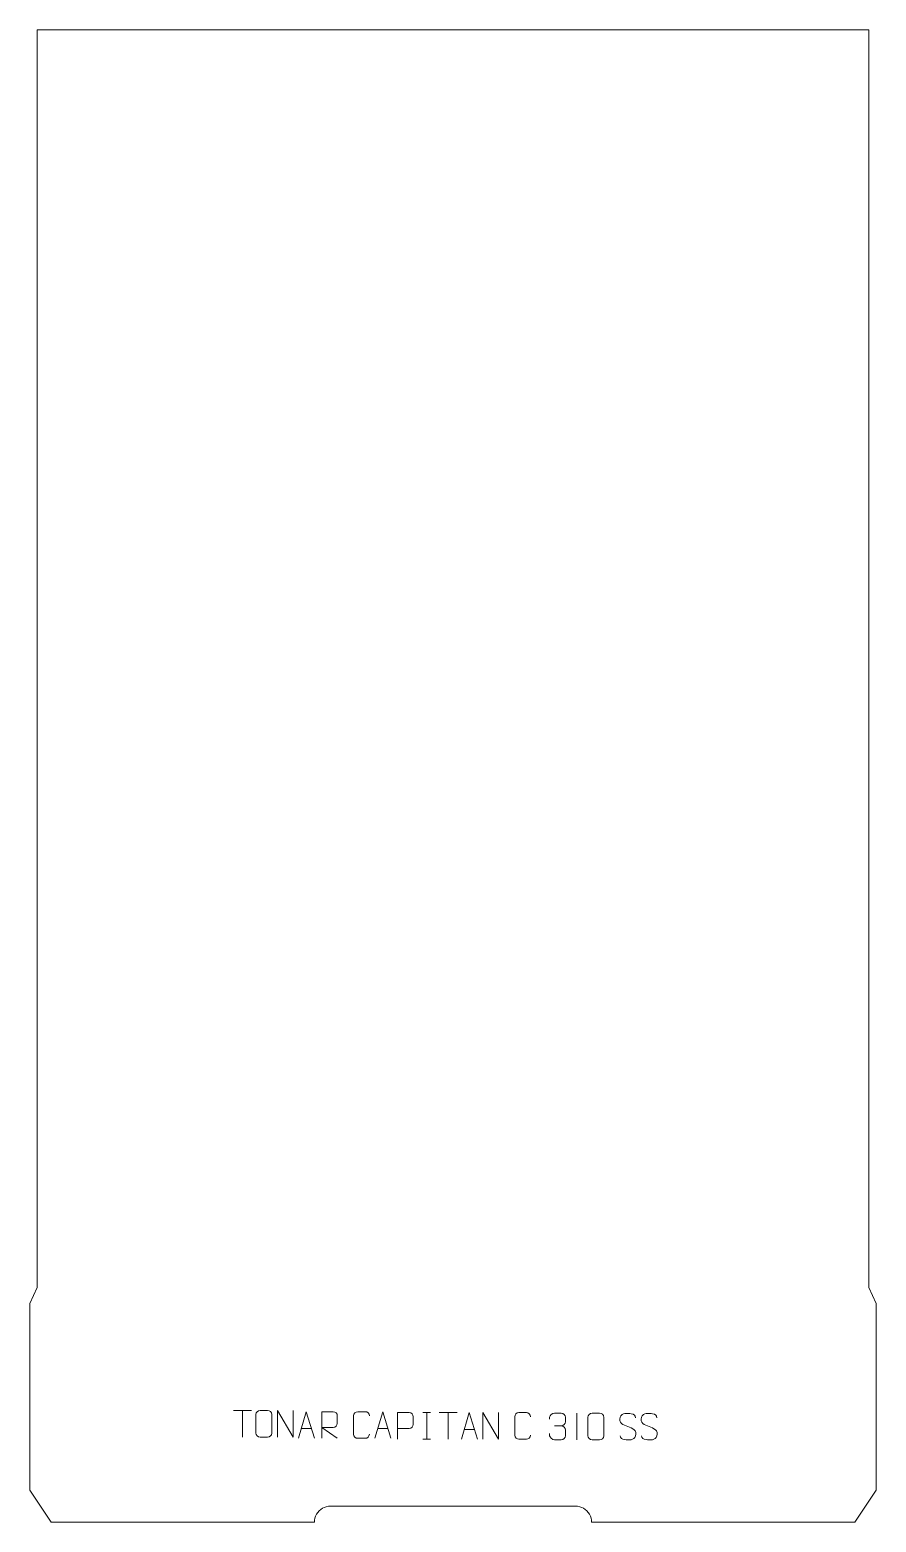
# Model space of a CAD drawing. Header units: millimetres. Extents: x -397 to 397, y -1102 to 298.
import ezdxf

# ---------------------------------------------------------------- set-up
doc = ezdxf.new("R2010")
doc.units = ezdxf.units.MM
doc.header["$MEASUREMENT"] = 0
doc.layers.add('layer 1', color=7, linetype='Continuous')

msp = doc.modelspace()

# ---------------------------------------------------------------- linework, layer by layer
at = {"layer": 'layer 1', "color": 242, "lineweight": 9}
msp.add_open_spline([(115.0006, -1087.4989), (115.0006, -1087.4989), (-114.9994, -1087.4989), (-114.9994, -1087.4989), (-114.9994, -1087.4989), (-114.9994, -1087.4989), (-116.9578, -1087.6271), (-116.9578, -1087.6271), (-116.9578, -1087.6271), (-116.9578, -1087.6271), (-118.8824, -1088.0094), (-118.8824, -1088.0094), (-118.8824, -1088.0094), (-118.8824, -1088.0094), (-120.7397, -1088.6403), (-120.7397, -1088.6403), (-120.7397, -1088.6403), (-120.7397, -1088.6403), (-122.4995, -1089.5089), (-122.4995, -1089.5089), (-122.4995, -1089.5089), (-122.4995, -1089.5089), (-124.1312, -1090.5987), (-124.1312, -1090.5987), (-124.1312, -1090.5987), (-124.1312, -1090.5987), (-125.6066, -1091.8924), (-125.6066, -1091.8924), (-125.6066, -1091.8924), (-125.6066, -1091.8924), (-126.8998, -1093.3678), (-126.8998, -1093.3678), (-126.8998, -1093.3678), (-126.8998, -1093.3678), (-127.99, -1094.999), (-127.99, -1094.999), (-127.99, -1094.999), (-127.99, -1094.999), (-128.8582, -1096.7588), (-128.8582, -1096.7588), (-128.8582, -1096.7588), (-128.8582, -1096.7588), (-129.488, -1098.6165), (-129.488, -1098.6165), (-129.488, -1098.6165), (-129.488, -1098.6165), (-129.8715, -1100.5407), (-129.8715, -1100.5407), (-129.8715, -1100.5407), (-129.8715, -1100.5407), (-129.9996, -1102.4991), (-129.9996, -1102.4991), (-129.9996, -1102.4991), (-129.9996, -1102.4991), (-376.9994, -1102.4991), (-376.9994, -1102.4991), (-376.9994, -1102.4991), (-376.9994, -1102.4991), (-396.9998, -1072.4987), (-396.9998, -1072.4987), (-396.9998, -1072.4987), (-396.9998, -1072.4987), (-396.9998, -897.4985), (-396.9998, -897.4985), (-396.9998, -897.4985), (-396.9998, -897.4985), (-390.0001, -882.4983), (-390.0001, -882.4983), (-390.0001, -882.4983), (-390.0001, -882.4983), (-390.0001, 297.5001), (-390.0001, 297.5001), (-390.0001, 297.5001), (-390.0001, 297.5001), (389.9997, 297.5001), (389.9997, 297.5001), (389.9997, 297.5001), (389.9997, 297.5001), (389.9997, -882.4983), (389.9997, -882.4983), (389.9997, -882.4983), (389.9997, -882.4983), (396.9998, -897.4985), (396.9998, -897.4985), (396.9998, -897.4985), (396.9998, -897.4985), (396.9998, -1072.4987), (396.9998, -1072.4987), (396.9998, -1072.4987), (396.9998, -1072.4987), (376.9994, -1102.4991), (376.9994, -1102.4991), (376.9994, -1102.4991), (376.9994, -1102.4991), (129.9992, -1102.4991), (129.9992, -1102.4991), (129.9992, -1102.4991), (129.9992, -1102.4991), (129.8715, -1100.5407), (129.8715, -1100.5407), (129.8715, -1100.5407), (129.8715, -1100.5407), (129.4892, -1098.6165), (129.4892, -1098.6165), (129.4892, -1098.6165), (129.4892, -1098.6165), (128.8582, -1096.7588), (128.8582, -1096.7588), (128.8582, -1096.7588), (128.8582, -1096.7588), (127.9896, -1094.999), (127.9896, -1094.999), (127.9896, -1094.999), (127.9896, -1094.999), (126.8994, -1093.3678), (126.8994, -1093.3678), (126.8994, -1093.3678), (126.8994, -1093.3678), (125.6062, -1091.8924), (125.6062, -1091.8924), (125.6062, -1091.8924), (125.6062, -1091.8924), (124.1308, -1090.5987), (124.1308, -1090.5987), (124.1308, -1090.5987), (124.1308, -1090.5987), (122.5007, -1089.5089), (122.5007, -1089.5089), (122.5007, -1089.5089), (122.5007, -1089.5089), (120.7397, -1088.6403), (120.7397, -1088.6403), (120.7397, -1088.6403), (120.7397, -1088.6403), (118.882, -1088.0094), (118.882, -1088.0094), (118.882, -1088.0094), (118.882, -1088.0094), (116.9578, -1087.6271), (116.9578, -1087.6271), (116.9578, -1087.6271), (116.9578, -1087.6271), (115.0006, -1087.4989), (115.0006, -1087.4989)], degree=3, knots=[0, 0, 0, 0, 0.027027027, 0.027027027, 0.027027027, 0.027027027, 0.054054054, 0.054054054, 0.054054054, 0.054054054, 0.081081081, 0.081081081, 0.081081081, 0.081081081, 0.108108108, 0.108108108, 0.108108108, 0.108108108, 0.135135135, 0.135135135, 0.135135135, 0.135135135, 0.162162162, 0.162162162, 0.162162162, 0.162162162, 0.189189189, 0.189189189, 0.189189189, 0.189189189, 0.216216216, 0.216216216, 0.216216216, 0.216216216, 0.243243243, 0.243243243, 0.243243243, 0.243243243, 0.27027027, 0.27027027, 0.27027027, 0.27027027, 0.297297297, 0.297297297, 0.297297297, 0.297297297, 0.324324324, 0.324324324, 0.324324324, 0.324324324, 0.351351351, 0.351351351, 0.351351351, 0.351351351, 0.378378378, 0.378378378, 0.378378378, 0.378378378, 0.405405405, 0.405405405, 0.405405405, 0.405405405, 0.432432432, 0.432432432, 0.432432432, 0.432432432, 0.459459459, 0.459459459, 0.459459459, 0.459459459, 0.486486486, 0.486486486, 0.486486486, 0.486486486, 0.513513514, 0.513513514, 0.513513514, 0.513513514, 0.540540541, 0.540540541, 0.540540541, 0.540540541, 0.567567568, 0.567567568, 0.567567568, 0.567567568, 0.594594595, 0.594594595, 0.594594595, 0.594594595, 0.621621622, 0.621621622, 0.621621622, 0.621621622, 0.648648649, 0.648648649, 0.648648649, 0.648648649, 0.675675676, 0.675675676, 0.675675676, 0.675675676, 0.702702703, 0.702702703, 0.702702703, 0.702702703, 0.72972973, 0.72972973, 0.72972973, 0.72972973, 0.756756757, 0.756756757, 0.756756757, 0.756756757, 0.783783784, 0.783783784, 0.783783784, 0.783783784, 0.810810811, 0.810810811, 0.810810811, 0.810810811, 0.837837838, 0.837837838, 0.837837838, 0.837837838, 0.864864865, 0.864864865, 0.864864865, 0.864864865, 0.891891892, 0.891891892, 0.891891892, 0.891891892, 0.918918919, 0.918918919, 0.918918919, 0.918918919, 0.945945946, 0.945945946, 0.945945946, 0.945945946, 1, 1, 1, 1], dxfattribs=at)
at = {"layer": 'layer 1', "color": 250, "lineweight": 9}
for points in [[(-205.9176, -997.765), (-205.9176, -997.765), (-188.9304, -997.765), (-188.9304, -997.765)], [(-197.4238, -1022.695), (-197.4238, -1022.695), (-197.4238, -997.7415), (-197.4238, -997.7415)], [(-28.207, -999.737), (-28.207, -999.737), (-21.0389, -999.737), (-21.0389, -999.737)], [(-24.623, -999.737), (-24.623, -999.737), (-24.623, -1024.6905), (-24.623, -1024.6905)], [(-13.1166, -999.7605), (-13.1166, -999.7605), (3.8706, -999.7605), (3.8706, -999.7605)], [(-4.6228, -1024.6905), (-4.6228, -1024.6905), (-4.6228, -999.737), (-4.6228, -999.737)], [(116.0317, -1000.274), (116.0317, -1000.274), (116.0317, -1025.2481), (116.0317, -1025.2481)], [(-142.3005, -1014.5985), (-142.3005, -1014.5985), (-132.8048, -1014.5985), (-132.8048, -1014.5985)], [(-70.615, -1014.5985), (-70.615, -1014.5985), (-61.1193, -1014.5985), (-61.1193, -1014.5985)], [(10.6291, -1015.4411), (10.6291, -1015.4411), (20.1248, -1015.4411), (20.1248, -1015.4411)], [(95.3769, -1012.2138), (95.3769, -1012.2138), (101.5733, -1012.2138), (101.5733, -1012.2138)], [(-28.207, -1024.6905), (-28.207, -1024.6905), (-21.0389, -1024.6905), (-21.0389, -1024.6905)]]:
    msp.add_open_spline(points, degree=3, dxfattribs=at)
for points, knots in [([(-180.9436, -997.7418), (-178.6179, -997.7418), (-176.2918, -997.7418), (-173.9657, -997.7418), (-173.9657, -997.7418), (-172.0191, -997.7062), (-170.0277, -999.1978), (-170.001, -1001.6354), (-170.001, -1001.6354), (-170.0014, -1007.3823), (-170.0014, -1013.1296), (-170.001, -1018.8773), (-170.001, -1018.8773), (-170.1408, -1021.2007), (-171.818, -1022.6803), (-173.9657, -1022.6911), (-173.9657, -1022.6911), (-176.2976, -1022.6907), (-178.6295, -1022.6907), (-180.961, -1022.6911), (-180.961, -1022.6911), (-182.886, -1022.7965), (-184.8581, -1020.912), (-184.8469, -1018.8947), (-184.8469, -1018.8947), (-184.8466, -1013.1246), (-184.8466, -1007.3549), (-184.8469, -1001.5856), (-184.8469, -1001.5856), (-184.8427, -999.4475), (-183.096, -997.7283), (-180.9436, -997.7418)], [0, 0, 0, 0, 0.111111111, 0.111111111, 0.111111111, 0.111111111, 0.222222222, 0.222222222, 0.222222222, 0.222222222, 0.333333333, 0.333333333, 0.333333333, 0.333333333, 0.444444444, 0.444444444, 0.444444444, 0.444444444, 0.555555556, 0.555555556, 0.555555556, 0.555555556, 0.666666667, 0.666666667, 0.666666667, 0.666666667, 0.777777778, 0.777777778, 0.777777778, 0.777777778, 1, 1, 1, 1]), ([(-164.7514, -1022.695), (-164.7514, -1022.695), (-164.7514, -997.7415), (-164.7514, -997.7415), (-164.7514, -997.7415), (-164.7514, -997.7415), (-150.0966, -1022.695), (-150.0966, -1022.695), (-150.0966, -1022.695), (-150.0966, -1022.695), (-150.0966, -997.7415), (-150.0966, -997.7415)], [0, 0, 0, 0, 0.25, 0.25, 0.25, 0.25, 0.5, 0.5, 0.5, 0.5, 1, 1, 1, 1]), ([(-145.0231, -1023.8479), (-145.0231, -1023.8479), (-137.6521, -998.8944), (-137.6521, -998.8944), (-137.6521, -998.8944), (-137.6521, -998.8944), (-130.0822, -1023.8479), (-130.0822, -1023.8479)], [0, 0, 0, 0, 0.333333333, 0.333333333, 0.333333333, 0.333333333, 1, 1, 1, 1]), ([(-123.1992, -1023.8479), (-123.1992, -1023.8479), (-123.1992, -998.8944), (-123.1992, -998.8944), (-123.1992, -998.8944), (-119.6044, -998.8944), (-116.0089, -998.8944), (-112.4137, -998.8944), (-112.4137, -998.8944), (-110.0884, -998.9321), (-108.5311, -1000.4221), (-108.5352, -1002.7885), (-108.5352, -1002.7885), (-108.5356, -1004.824), (-108.5356, -1007.8834), (-108.5352, -1009.9194), (-108.5352, -1009.9194), (-108.5417, -1011.7949), (-110.354, -1013.7367), (-112.3635, -1013.7558), (-112.3635, -1013.7558), (-112.3635, -1013.7558), (-123.1992, -1013.7558), (-123.1992, -1013.7558), (-123.1992, -1013.7558), (-123.1992, -1013.7558), (-108.5445, -1023.8479), (-108.5445, -1023.8479)], [0, 0, 0, 0, 0.125, 0.125, 0.125, 0.125, 0.25, 0.25, 0.25, 0.25, 0.375, 0.375, 0.375, 0.375, 0.5, 0.5, 0.5, 0.5, 0.625, 0.625, 0.625, 0.625, 0.75, 0.75, 0.75, 0.75, 1, 1, 1, 1]), ([(-78.4441, -1020.0302), (-78.5839, -1022.3536), (-80.2611, -1023.8332), (-82.4088, -1023.844), (-82.4088, -1023.844), (-84.7407, -1023.8436), (-87.0726, -1023.8436), (-89.4041, -1023.844), (-89.4041, -1023.844), (-91.3291, -1023.9494), (-93.3012, -1022.0649), (-93.29, -1020.0476), (-93.29, -1020.0476), (-93.2896, -1014.2775), (-93.2896, -1008.5078), (-93.29, -1002.7385), (-93.29, -1002.7385), (-93.2858, -1000.6004), (-91.5391, -998.8812), (-89.3867, -998.8947), (-89.3867, -998.8947), (-87.061, -998.8947), (-84.7349, -998.8947), (-82.4088, -998.8947), (-82.4088, -998.8947), (-80.4622, -998.8592), (-78.4708, -1000.3507), (-78.4441, -1002.7883)], [0, 0, 0, 0, 0.125, 0.125, 0.125, 0.125, 0.25, 0.25, 0.25, 0.25, 0.375, 0.375, 0.375, 0.375, 0.5, 0.5, 0.5, 0.5, 0.625, 0.625, 0.625, 0.625, 0.75, 0.75, 0.75, 0.75, 1, 1, 1, 1]), ([(-73.3376, -1023.8479), (-73.3376, -1023.8479), (-65.9666, -998.8944), (-65.9666, -998.8944), (-65.9666, -998.8944), (-65.9666, -998.8944), (-58.3967, -1023.8479), (-58.3967, -1023.8479)], [0, 0, 0, 0, 0.333333333, 0.333333333, 0.333333333, 0.333333333, 1, 1, 1, 1]), ([(-51.9551, -1024.6906), (-51.9551, -1024.6906), (-51.9551, -999.737), (-51.9551, -999.737), (-51.9551, -999.737), (-48.3601, -999.737), (-44.7648, -999.737), (-41.1694, -999.737), (-41.1694, -999.737), (-38.8442, -999.7749), (-37.2868, -1001.265), (-37.291, -1003.6311), (-37.291, -1003.6311), (-37.2914, -1005.6668), (-37.2914, -1008.7261), (-37.291, -1010.7621), (-37.291, -1010.7621), (-37.2975, -1012.6375), (-39.1097, -1014.5794), (-41.1193, -1014.5985), (-41.1193, -1014.5985), (-41.1193, -1014.5985), (-51.9551, -1014.5985), (-51.9551, -1014.5985)], [0, 0, 0, 0, 0.142857143, 0.142857143, 0.142857143, 0.142857143, 0.285714286, 0.285714286, 0.285714286, 0.285714286, 0.428571429, 0.428571429, 0.428571429, 0.428571429, 0.571428571, 0.571428571, 0.571428571, 0.571428571, 0.714285714, 0.714285714, 0.714285714, 0.714285714, 1, 1, 1, 1]), ([(7.9065, -1024.6905), (7.9065, -1024.6905), (15.2775, -999.737), (15.2775, -999.737), (15.2775, -999.737), (15.2775, -999.737), (22.8474, -1024.6905), (22.8474, -1024.6905)], [0, 0, 0, 0, 0.333333333, 0.333333333, 0.333333333, 0.333333333, 1, 1, 1, 1]), ([(28.0495, -1024.6905), (28.0495, -1024.6905), (28.0495, -999.737), (28.0495, -999.737), (28.0495, -999.737), (28.0495, -999.737), (42.7043, -1024.6905), (42.7043, -1024.6905), (42.7043, -1024.6905), (42.7043, -1024.6905), (42.7043, -999.737), (42.7043, -999.737)], [0, 0, 0, 0, 0.25, 0.25, 0.25, 0.25, 0.5, 0.5, 0.5, 0.5, 1, 1, 1, 1]), ([(72.7999, -1020.8728), (72.6601, -1023.1962), (70.9829, -1024.6758), (68.8352, -1024.6866), (68.8352, -1024.6866), (66.5033, -1024.6862), (64.1714, -1024.6862), (61.8399, -1024.6866), (61.8399, -1024.6866), (59.9149, -1024.792), (57.9428, -1022.9075), (57.954, -1020.8902), (57.954, -1020.8902), (57.9544, -1015.1201), (57.9544, -1009.3504), (57.954, -1003.5811), (57.954, -1003.5811), (57.9582, -1001.443), (59.7049, -999.7238), (61.8573, -999.7373), (61.8573, -999.7373), (64.183, -999.7373), (66.5091, -999.7373), (68.8352, -999.7373), (68.8352, -999.7373), (70.7818, -999.7018), (72.7732, -1001.1933), (72.7999, -1003.6309)], [0, 0, 0, 0, 0.125, 0.125, 0.125, 0.125, 0.25, 0.25, 0.25, 0.25, 0.375, 0.375, 0.375, 0.375, 0.5, 0.5, 0.5, 0.5, 0.625, 0.625, 0.625, 0.625, 0.75, 0.75, 0.75, 0.75, 1, 1, 1, 1]), ([(90.6672, -1005.9686), (90.6672, -1005.9686), (90.6672, -1004.1114), (90.6672, -1004.1114), (90.6672, -1004.1114), (90.6529, -1002.3695), (93.3174, -1000.2514), (95.3765, -1000.2741), (95.3765, -1000.2741), (97.4406, -1000.2741), (99.5046, -1000.2741), (101.5683, -1000.2741), (101.5683, -1000.2741), (103.7628, -1000.2653), (105.3611, -1002.1121), (105.4055, -1004.0242), (105.4055, -1004.0242), (105.4051, -1005.4593), (105.4051, -1006.8944), (105.4055, -1008.3299), (105.4055, -1008.3299), (105.3569, -1009.9834), (103.7543, -1012.2134), (101.556, -1012.2034), (101.556, -1012.2034), (103.7597, -1012.2146), (105.3677, -1014.0178), (105.4217, -1016.0773), (105.4217, -1016.0773), (105.4213, -1017.862), (105.4213, -1019.6467), (105.4217, -1021.4318), (105.4217, -1021.4318), (105.4318, -1023.4932), (103.3769, -1025.2563), (101.556, -1025.2482), (101.556, -1025.2482), (99.4907, -1025.2479), (97.4255, -1025.2479), (95.3599, -1025.2482), (95.3599, -1025.2482), (93.1913, -1025.2367), (90.6603, -1022.8365), (90.6417, -1021.3747), (90.6417, -1021.3747), (90.6417, -1021.3747), (90.6417, -1019.4661), (90.6417, -1019.4661)], [0, 0, 0, 0, 0.076923077, 0.076923077, 0.076923077, 0.076923077, 0.153846154, 0.153846154, 0.153846154, 0.153846154, 0.230769231, 0.230769231, 0.230769231, 0.230769231, 0.307692308, 0.307692308, 0.307692308, 0.307692308, 0.384615385, 0.384615385, 0.384615385, 0.384615385, 0.461538462, 0.461538462, 0.461538462, 0.461538462, 0.538461538, 0.538461538, 0.538461538, 0.538461538, 0.615384615, 0.615384615, 0.615384615, 0.615384615, 0.692307692, 0.692307692, 0.692307692, 0.692307692, 0.769230769, 0.769230769, 0.769230769, 0.769230769, 0.846153846, 0.846153846, 0.846153846, 0.846153846, 1, 1, 1, 1]), ([(130.451, -1000.2618), (132.8171, -1000.2618), (135.1836, -1000.2618), (137.5501, -1000.2618), (137.5501, -1000.2618), (139.5306, -1000.2262), (141.5566, -1001.7205), (141.5837, -1004.1626), (141.5837, -1004.1626), (141.5833, -1009.92), (141.5833, -1015.6778), (141.5837, -1021.436), (141.5837, -1021.436), (141.4416, -1023.7636), (139.7352, -1025.2459), (137.5501, -1025.2567), (137.5501, -1025.2567), (135.1777, -1025.2563), (132.8053, -1025.2563), (130.4333, -1025.2567), (130.4333, -1025.2567), (128.4748, -1025.3623), (126.4684, -1023.4744), (126.4798, -1021.4534), (126.4798, -1021.4534), (126.4802, -1015.6728), (126.4802, -1009.8925), (126.4798, -1004.1127), (126.4798, -1004.1127), (126.4841, -1001.9707), (128.2612, -1000.2482), (130.451, -1000.2618)], [0, 0, 0, 0, 0.111111111, 0.111111111, 0.111111111, 0.111111111, 0.222222222, 0.222222222, 0.222222222, 0.222222222, 0.333333333, 0.333333333, 0.333333333, 0.333333333, 0.444444444, 0.444444444, 0.444444444, 0.444444444, 0.555555556, 0.555555556, 0.555555556, 0.555555556, 0.666666667, 0.666666667, 0.666666667, 0.666666667, 0.777777778, 0.777777778, 0.777777778, 0.777777778, 1, 1, 1, 1]), ([(164.0317, -1012.7611), (159.7834, -1011.2907), (154.8753, -1009.4949), (156.8804, -1003.9746), (156.8804, -1003.9746), (158.3839, -999.8347), (163.5975, -1000.2232), (167.2011, -1000.8243), (167.2011, -1000.8243), (170.0617, -1001.3015), (170.9264, -1002.5147), (171.237, -1004.5988)], [0, 0, 0, 0, 0.25, 0.25, 0.25, 0.25, 0.5, 0.5, 0.5, 0.5, 1, 1, 1, 1]), ([(184.0317, -1012.7611), (179.7834, -1011.2907), (174.8753, -1009.4949), (176.8804, -1003.9746), (176.8804, -1003.9746), (178.3839, -999.8347), (183.5975, -1000.2232), (187.2011, -1000.8243), (187.2011, -1000.8243), (190.0617, -1001.3015), (190.9264, -1002.5147), (191.237, -1004.5988)], [0, 0, 0, 0, 0.25, 0.25, 0.25, 0.25, 0.5, 0.5, 0.5, 0.5, 1, 1, 1, 1]), ([(164.0317, -1012.7612), (168.0503, -1014.4079), (173.0798, -1016.2962), (171.2458, -1021.6565), (171.2458, -1021.6565), (169.786, -1025.9229), (164.8752, -1025.6662), (161.1491, -1025.1115), (161.1491, -1025.1115), (158.3991, -1024.7017), (157.1782, -1023.4882), (156.8002, -1021.376)], [0, 0, 0, 0, 0.25, 0.25, 0.25, 0.25, 0.5, 0.5, 0.5, 0.5, 1, 1, 1, 1]), ([(184.0317, -1012.7612), (188.0503, -1014.4079), (193.0798, -1016.2962), (191.2458, -1021.6565), (191.2458, -1021.6565), (189.786, -1025.9229), (184.8752, -1025.6662), (181.1491, -1025.1115), (181.1491, -1025.1115), (178.3991, -1024.7017), (177.1782, -1023.4882), (176.8002, -1021.376)], [0, 0, 0, 0, 0.25, 0.25, 0.25, 0.25, 0.5, 0.5, 0.5, 0.5, 1, 1, 1, 1])]:
    msp.add_open_spline(points, degree=3, knots=knots, dxfattribs=at)

doc.saveas('drawing.dxf')
